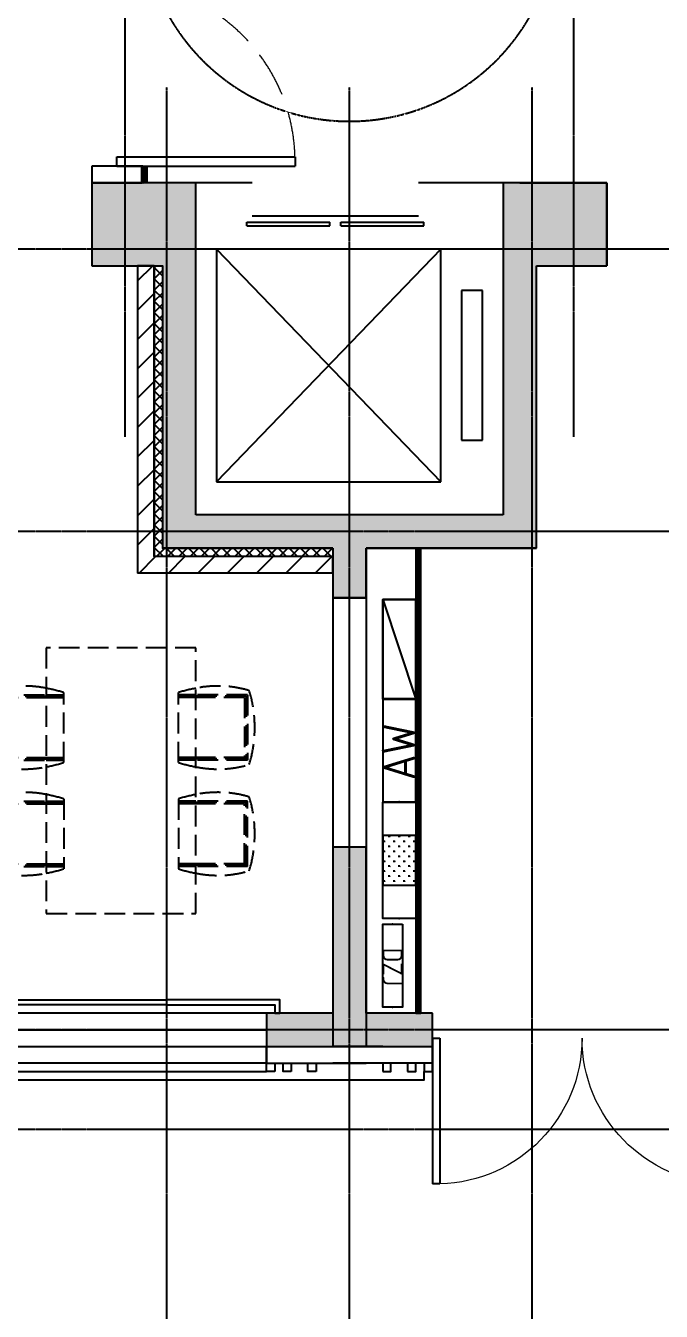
# Model space of a CAD drawing. Header units: millimetres. Extents: x -28014 to 297841, y -81741 to 47579.
# Drawn here: x 233240 to 237066, y -32653 to -24914 of the extents above; entities that cross this region are included whole.
import ezdxf
from ezdxf.enums import TextEntityAlignment as Align

# ---------------------------------------------------------------- set-up
doc = ezdxf.new("R2010")
doc.units = ezdxf.units.MM
doc.header["$MEASUREMENT"] = 0
for name, pattern in [('__DASH', [0.35, 0.25, -0.1]), ('DASH', [0.35, 0.25, -0.1]), ('DOTE', [2.42, 2, -0.2, 0.02, -0.2])]:
    doc.linetypes.add(name, pattern=pattern)
for name, color, linetype in [('A-墙体-填充墙', 4, 'Continuous'), ('A-墙体-砖墙', 4, 'Continuous'), ('A-墙体-面层', 6, 'Continuous'), ('A-楼面-楼梯', 2, 'Continuous'), ('A-注释-填充', 8, 'Continuous'), ('A-电气-洞口', 171, 'Continuous'), ('A-立面-填充1', 8, 'Continuous'), ('A-轴网-轴网', 1, 'DOTE'), ('AR9-剪力墙（柱）填充', 250, 'Continuous'), ('AR9-剪力墙（柱）线', 6, 'Continuous'), ('AR9-墙线', 160, 'Continuous'), ('AR9-建筑幕墙（窗）', 12, 'Continuous'), ('AR9-电梯', 14, 'Continuous'), ('AR9-阳台栏杆（天花隐）', 12, 'Continuous'), ('FC-平面高差线', 144, 'Continuous'), ('FF-活动家具', 51, 'Continuous'), ('FF-门', 20, 'Continuous'), ('PUB_HATCH', 8, 'Continuous'), ('SURFACE', 6, 'Continuous'), ('装饰', 152, 'Continuous')]:
    doc.layers.add(name, color=color, linetype=linetype)
doc.styles.add('_TEL_ATTDEF', font='GBENOR', dxfattribs={"width": 0.8, "height": 3, "bigfont": 'GBCBIG'})
doc.styles.add('_TEL_DIM', font='', dxfattribs={"width": 0.8, "height": 3.5})
doc.styles.get('_TEL_DIM').set_extended_font_data('SimSun')
pattern_1 = [(45, (236739.03, -20619.27), (-88.3884, 88.3884), [])]

# ---------------------------------------------------------------- blocks, each defined once
blk = doc.blocks.new('餐桌组合11600')
at = {"layer": 'FF-活动家具', "linetype": '__DASH', "ltscale": 500}
for p, q in [((282.8, 310.4), (282.8, 0)), ((282.8, 310.4), (677.2, 310.4)), ((677.2, 310.4), (677.2, 0)), ((922.8, 310.4), (922.8, 0)), ((1317.2, 310.4), (922.8, 310.4)), ((1317.2, 310.4), (1317.2, 0)), ((290.9, 302.3), (290.9, 0)), ((290.9, 302.3), (669.1, 302.3)), ((299, 294.2), (299, 0)), ((299, 294.2), (661, 294.2)), ((661, 294.2), (661, 0)), ((669.1, 302.3), (669.1, 0)), ((930.9, 302.3), (930.9, 0)), ((1309.1, 302.3), (930.9, 302.3)), ((939, 294.2), (939, 0)), ((1301, 294.2), (939, 294.2)), ((1301, 294.2), (1301, 0)), ((1309.1, 302.3), (1309.1, 0)), ((282.8, 0), (282.8, -105)), ((290.9, 0), (290.9, -105)), ((299, 0), (299, -105)), ((661, 0), (661, -105)), ((669.1, 0), (669.1, -105)), ((677.2, 0), (677.2, -105)), ((922.8, 0), (922.8, -105)), ((930.9, 0), (930.9, -105)), ((939, 0), (939, -105)), ((1301, 0), (1301, -105)), ((1309.1, 0), (1309.1, -105)), ((1317.2, 0), (1317.2, -105)), ((690.3, -105), (269.7, -105)), ((909.7, -105), (1330.3, -105)), ((690.3, -795), (269.7, -795)), ((282.8, -900), (282.8, -795)), ((290.9, -900), (290.9, -795)), ((299, -900), (299, -795)), ((661, -900), (661, -795)), ((669.1, -900), (669.1, -795)), ((677.2, -900), (677.2, -795)), ((909.7, -795), (1330.3, -795)), ((922.8, -900), (922.8, -795)), ((930.9, -900), (930.9, -795)), ((939, -900), (939, -795)), ((1301, -900), (1301, -795)), ((1309.1, -900), (1309.1, -795)), ((1317.2, -900), (1317.2, -795)), ((282.8, -1210.4), (282.8, -900)), ((290.9, -1202.3), (290.9, -900)), ((299, -1194.2), (299, -900)), ((661, -1194.2), (661, -900)), ((669.1, -1202.3), (669.1, -900)), ((677.2, -1210.4), (677.2, -900)), ((922.8, -1210.4), (922.8, -900)), ((930.9, -1202.3), (930.9, -900)), ((939, -1194.2), (939, -900)), ((1301, -1194.2), (1301, -900)), ((1309.1, -1202.3), (1309.1, -900)), ((1317.2, -1210.4), (1317.2, -900)), ((282.8, -1210.4), (677.2, -1210.4)), ((290.9, -1202.3), (669.1, -1202.3)), ((299, -1194.2), (661, -1194.2)), ((1317.2, -1210.4), (922.8, -1210.4)), ((1309.1, -1202.3), (930.9, -1202.3)), ((1301, -1194.2), (939, -1194.2))]:
    blk.add_line(p, q, dxfattribs=at)
blk.add_lwpolyline([(0, -900), (1600, -900), (1600, 0), (0, 0)], close=True, dxfattribs=at)
for centre, radius, start, end in [((889.9, 132.6), 659.9, 163.32114, 191.58921), ((480, -408.1), 763.2, 73.06972, 106.93028), ((70.1, 132.6), 659.9, 348.41079, 16.67886), ((1529.9, 132.6), 659.9, 163.32114, 191.58921), ((1120, -408.1), 763.2, 73.06972, 106.93028), ((710.1, 132.6), 659.9, 348.41079, 16.67886), ((1061.1, 148.9), 831.1, 190.32403, 197.7898), ((-101.1, 148.9), 831.1, 342.2102, 349.67597), ((1701.1, 148.9), 831.1, 190.32403, 197.7898), ((538.9, 148.9), 831.1, 342.2102, 349.67597), ((1061.1, -1048.9), 831.1, 162.2102, 169.67597), ((-101.1, -1048.9), 831.1, 10.32403, 17.7898), ((1701.1, -1048.9), 831.1, 162.2102, 169.67597), ((538.9, -1048.9), 831.1, 10.32403, 17.7898), ((889.9, -1032.6), 659.9, 168.41079, 196.67886), ((70.1, -1032.6), 659.9, 343.32114, 11.58921), ((1529.9, -1032.6), 659.9, 168.41079, 196.67886), ((710.1, -1032.6), 659.9, 343.32114, 11.58921), ((480, -491.9), 763.2, 253.06972, 286.93028), ((1120, -491.9), 763.2, 253.06972, 286.93028)]:
    blk.add_arc(centre, radius, start, end, dxfattribs=at)
blk = doc.blocks.new('$DorLib2D$00000001')
for p, q in [((0.45, 0.975), (0.5, 0.975)), ((0.45, 0), (0.45, 0.975)), ((0.5, 0), (0.5, 0.975)), ((0.5, 0), (0.45, 0))]:
    blk.add_line(p, q)
at = {"color": 8, "linetype": '__DASH', "lineweight": 13}
blk.add_arc((0.475, 0), 0.975, 91.46928, 180, dxfattribs=at)
blk = doc.blocks.new('$WINLIB2D$00000001')
at = {"color": 0}
for points in [[(-0.5, 0.5), (-0.5, -0.5)], [(-0.5, 0.5), (0.5, 0.5)], [(0.5, -0.5), (0.5, 0.5)], [(0.5, 0.1667), (-0.5, 0.1667)], [(0.5, -0.1667), (-0.5, -0.1667)], [(-0.5, -0.5), (0.5, -0.5)]]:
    blk.add_lwpolyline(points, dxfattribs=at)
blk = doc.blocks.new('$DorLib2D$00000002')
for p, q in [((-0.5, 0), (-0.5, 0.4875)), ((-0.475, 0.4875), (-0.5, 0.4875)), ((-0.475, 0), (-0.475, 0.4875)), ((0.475, 0), (0.475, 0.4875)), ((0.475, 0.4875), (0.5, 0.4875)), ((0.5, 0), (0.5, 0.4875)), ((-0.5, 0), (-0.475, 0)), ((0.5, 0), (0.475, 0))]:
    blk.add_line(p, q)
at = {"lineweight": 13}
for centre, start, end in [((-0.4875, 0), 0, 88.5307), ((0.4875, 0), 91.4693, 180)]:
    blk.add_arc(centre, 0.4875, start, end, dxfattribs=at)
blk = doc.blocks.new('$DorLib2D$00000127')
at = {"color": 0, "linetype": 'Continuous'}
for p, q in [((-0.0333, 0.7949), (-0.5333, 0.7949)), ((-0.5333, 0.7949), (-0.5333, 0.6904)), ((-0.0333, 0.7949), (-0.0333, 0.6904)), ((0.0333, 0.7949), (0.0333, 0.6904)), ((0.5333, 0.7949), (0.0333, 0.7949)), ((0.5333, 0.7949), (0.5333, 0.6904)), ((-0.0333, 0.6904), (-0.5333, 0.6904)), ((0.5333, 0.6904), (0.0333, 0.6904)), ((0.5, 0.5), (-0.5, 0.5))]:
    blk.add_line(p, q, dxfattribs=at)
blk = doc.blocks.new('$LinePat$岩棉板')
at = {"color": 0}
for p, q in [((0, -17), (12, -67)), ((12, -67), (24, -17))]:
    blk.add_line(p, q, dxfattribs=at)
for centre, start, end in [((12, -17), 0, 180), ((0, -67), 270, 0), ((24, -67), 180, 270)]:
    blk.add_arc(centre, 12, start, end, dxfattribs=at)
at = {"layer": 'Defpoints'}
blk.add_point((0, 0), dxfattribs=at)
at = {"layer": 'Defpoints', "color": 0}
blk.add_point((24, -84), dxfattribs=at)
blk = doc.blocks.new('zz7')
at = {"layer": 'AR9-剪力墙（柱）填充'}
for points in [[(8475, -4600), (6625, -4600), (6625, -2600), (6000, -2600), (6000, -3100), (6425, -3100), (6425, -4800), (7450, -4800), (7450, -5100), (7650, -5100), (7650, -4800), (8675, -4800), (8675, -3100), (9100, -3100), (9100, -2600), (8475, -2600)], [(8050, -7800), (8050, -7600), (7650, -7600), (7650, -6600), (7450, -6600), (7450, -7600), (7050, -7600), (7050, -7800)]]:
    blk.add_hatch(color=256, dxfattribs=at).paths.add_polyline_path(points)
at = {"layer": 'AR9-剪力墙（柱）线'}
for p, q in [((6625, -2600), (6000, -2600)), ((6000, -2600), (6000, -3100)), ((6625, -4600), (6625, -2600)), ((9100, -2600), (8475, -2600)), ((8475, -2600), (8475, -4600)), ((9100, -3100), (9100, -2600)), ((6000, -3100), (6425, -3100)), ((6425, -3100), (6425, -4800)), ((8675, -4800), (8675, -3100)), ((8675, -3100), (9100, -3100)), ((8475, -4600), (6625, -4600)), ((6425, -4800), (7450, -4800)), ((7450, -4800), (7450, -5100)), ((7650, -5100), (7650, -4800)), ((7650, -4800), (8675, -4800)), ((7450, -5100), (7650, -5100)), ((7650, -6600), (7450, -6600)), ((7450, -6600), (7450, -7600)), ((7650, -7600), (7650, -6600)), ((7450, -7600), (7050, -7600)), ((7050, -7600), (7050, -7800)), ((8050, -7600), (7650, -7600)), ((8050, -7800), (8050, -7600)), ((7050, -7800), (8050, -7800))]:
    blk.add_line(p, q, dxfattribs=at)
blk = doc.blocks.new('$equip_U$00000266(PC214董文军)')
h = blk.add_hatch()
h.set_pattern_fill('林区', color=8, scale=0.025)
h.set_pattern_definition([(270, (-167.83875, -157.745), (0.075, -0.075), [0.0225, -0.1275]), (225, (-167.83875, -157.745), (-2e-17, -0.15), [0.0075, -0.098566015]), (315, (-167.83875, -157.745), (0.15, -3e-17), [0.0075, -0.098566015])])
h.paths.add_polyline_path([(0.375, 0.5), (-0.375, 0.5), (-0.375, 0), (0.375, 0)])
at = {"linetype": 'ByBlock'}
blk.add_lwpolyline([(-0.875, 0.5), (0.875, 0.5), (0.875, 0), (-0.875, 0), (-0.875, 0.5)], dxfattribs=at)
blk.add_lwpolyline([(0.375, 0.5), (-0.375, 0.5), (-0.375, 0), (0.375, 0)], close=True, dxfattribs=at)
for p in [(0, 0.5), (-0.875, 0.25), (0.875, 0.25), (0, 0)]:
    blk.add_point(p)
at = {"color": 7, "style": '_TEL_DIM', "flags": 1}
for tag in ['A', 'REMARK']:
    blk.add_attdef(tag, text='', height=0.000025, dxfattribs=at).set_placement((0, 0), align=Align.MIDDLE_CENTER)
blk = doc.blocks.new('$equip_U$00000233(PC214董文军)')
blk.add_lwpolyline([(-0.775, 0.5), (-0.775, 0), (0.775, 0), (0.775, 0.5), (-0.775, 0.5), (-0.775, 0)])
for p in [(0, 0.5), (-0.775, 0.25), (0.775, 0.25), (0, 0)]:
    blk.add_point(p)
at = {"color": 0, "style": '_TEL_DIM'}
blk.add_attdef('AW', text='', height=0.5, dxfattribs=at).set_placement((0.018, 0.242), align=Align.MIDDLE_CENTER)
at = {"color": 7, "style": '_TEL_DIM', "flags": 1}
for tag in ['A', 'REMARK']:
    blk.add_attdef(tag, text='', height=0.000025, dxfattribs=at).set_placement((0, 0), align=Align.MIDDLE_CENTER)
at = {"color": 7, "style": '_TEL_DIM'}
blk.add_attdef('$TEXT$', text='', height=0.000025, dxfattribs=at).set_placement((0, 0), align=Align.MIDDLE_CENTER)
blk = doc.blocks.new('$equip_U$00000220(PC214董文军)')
blk.add_line((-0.75, 0), (0.75, 0.5))
blk.add_lwpolyline([(-0.75, 0.5), (0.75, 0.5), (0.75, 0), (-0.75, 0)], close=True)
blk.add_lwpolyline([(-0.75, 0.5), (-0.75, 0), (0.75, 0), (0.75, 0.5), (-0.75, 0.5), (-0.75, 0)])
for p in [(0, 0.5), (-0.75, 0.25), (0.75, 0.25), (0, 0)]:
    blk.add_point(p)
at = {"color": 7, "style": '_TEL_DIM', "flags": 1}
for tag in ['A', 'REMARK']:
    blk.add_attdef(tag, text='', height=0.000025, dxfattribs=at).set_placement((0, 0), align=Align.MIDDLE_CENTER)
blk = doc.blocks.new('$equip_U$00000242(PC214董文军)')
blk.add_lwpolyline([(-0.625, 0.3), (0.625, 0.3), (0.625, 0), (-0.625, 0)], close=True)
for p in [(0, 0.3), (-0.625, 0.15), (0, 0), (0.625, 0.15)]:
    blk.add_point(p)
at = {"color": 0, "style": '_TEL_DIM'}
blk.add_attdef('DZJ', text='', height=0.3, dxfattribs=at).set_placement((0.019, 0.148), align=Align.MIDDLE_CENTER)
at = {"color": 7, "style": '_TEL_DIM', "flags": 1}
for tag in ['REMARK', 'REMARK', 'A', 'REMARK']:
    blk.add_attdef(tag, text='', height=0.000025, dxfattribs=at).set_placement((0, 0), align=Align.MIDDLE_CENTER)
at = {"color": 7, "style": '_TEL_DIM'}
blk.add_attdef('$TEXT$', text='', height=0.000025, dxfattribs=at).set_placement((0, 0), align=Align.MIDDLE_CENTER)
blk = doc.blocks.new('gfthy')
at = {"layer": 'A-电气-洞口', "xscale": 400, "yscale": 400, "zscale": 400, "rotation": 270}
for name, p in [('$equip_U$00000220(PC214董文军)', (-725, -808.3)), ('$equip_U$00000266(PC214董文军)', (-724.9, -2079))]:
    blk.add_blockref(name, p, dxfattribs=at)
at = {"layer": 'A-电气-洞口'}
ref = blk.add_blockref('$equip_U$00000233(PC214董文军)', (-725, -1418), dxfattribs=dict(at, xscale=400, yscale=400, zscale=400, rotation=270))
ref.add_attrib('AW', 'AW', dxfattribs={"layer": '0', "color": 0, "height": 200, "rotation": 90, "style": '_TEL_ATTDEF'}).set_placement((-628.3, -1425), align=Align.MIDDLE_CENTER)
ref.add_attrib('$TEXT$', 'REMARK', dxfattribs={"layer": '0', "color": 7, "height": 0.01, "rotation": 90, "style": '_TEL_ATTDEF'}).set_placement((-725, -1418), align=Align.MIDDLE_CENTER)
ref = blk.add_blockref('$equip_U$00000242(PC214董文军)', (-725, -2713.2), dxfattribs=dict(at, xscale=400, yscale=400, zscale=400, rotation=270))
ref.add_attrib('DZJ', 'DZJ', dxfattribs={"layer": '0', "color": 0, "height": 120, "rotation": 270, "style": '_TEL_ATTDEF'}).set_placement((-665.9, -2720.8), align=Align.MIDDLE_CENTER)
ref.add_attrib('$TEXT$', 'REMARK', dxfattribs={"layer": '0', "color": 7, "height": 0.01, "rotation": 270, "style": '_TEL_ATTDEF'}).set_placement((-725, -2713.2), align=Align.MIDDLE_CENTER)
blk = doc.blocks.new('dfgfthy')
at = {"layer": 'A-轴网-轴网'}
for p, q in [((17741.9, 7751.7), (17741.9, 20677)), ((20441.9, 7751.7), (20441.9, 20677)), ((17991.9, -4229.9), (17991.9, 9855.1)), ((19091.9, -4229.9), (19091.9, 9855.1)), ((20191.9, -4229.9), (20191.9, 9855.1)), ((30632.5, 8880.6), (6009.1, 8880.6)), ((30632.5, 7180.6), (6009.1, 7180.6)), ((30632.5, 4180.6), (6009.1, 4180.6)), ((30632.5, 3580.6), (6009.1, 3580.6))]:
    blk.add_line(p, q, dxfattribs=at)

msp = doc.modelspace()

# ---------------------------------------------------------------- hatches: boundary and pattern name
at = {"layer": 'AR9-剪力墙（柱）填充', "ltscale": 0.01}
h = msp.add_hatch(dxfattribs=at)
h.set_pattern_fill('ANSI37', color=256, scale=30)
h.set_pattern_definition([(45, (-5994.16, -451058.36), (-33.6759605, 33.6759605), []), (135, (-5994.16, -451058.36), (-33.6759605, -33.6759605), [])])
h.paths.add_polyline_path([(235089.033, -28059.028), (235089.033, -28109.028), (234014.033, -28109.028), (234014.033, -26359.028), (234064.034, -26359.028), (234064.034, -28059.028)])
at = {"layer": 'PUB_HATCH'}
h = msp.add_hatch(dxfattribs=at)
h.set_pattern_fill('普通砖', color=256, scale=50, style=0)
h.set_pattern_definition(pattern_1)
h.paths.add_polyline_path([(233914.033, -26359.028), (233914.033, -28209.028), (234014.033, -28109.028), (234014.033, -26359.028)])
h = msp.add_hatch(dxfattribs=at)
h.set_pattern_fill('普通砖', color=256, scale=50, style=0)
h.set_pattern_definition(pattern_1)
h.paths.add_polyline_path([(235089.033, -28109.028), (234014.033, -28109.028), (233914.033, -28209.028), (235089.033, -28209.028)])

# ---------------------------------------------------------------- linework, layer by layer
at = {"layer": 'A-墙体-填充墙'}
for p, q in [((234604.033, -25859.028), (234164.033, -25859.028)), ((236214.033, -25859.028), (235604.033, -25859.028)), ((236214.034, -25859.028), (236738.534, -25859.028)), ((236738.534, -25859.028), (236738.534, -26359.028)), ((234064.033, -26359.028), (234064.033, -28059.028)), ((235189.033, -27859.028), (234264.033, -27859.028)), ((236114.033, -27859.028), (235189.033, -27859.028)), ((235089.033, -28059.028), (234064.033, -28059.028)), ((235089.033, -28059.028), (235089.033, -28359.028)), ((236314.033, -28059.028), (235289.033, -28059.028)), ((235289.033, -28059.028), (235289.033, -28359.028)), ((235289.033, -28359.028), (235089.033, -28359.028))]:
    msp.add_line(p, q, dxfattribs=at)
at = {"layer": 'A-墙体-砖墙'}
for p, q in [((234014.033, -26359.028), (233914.033, -26359.028)), ((235089.033, -28209.028), (235089.033, -28109.028))]:
    msp.add_line(p, q, dxfattribs=at)
at = {"layer": 'A-墙体-面层', "ltscale": 0.01}
for points in [[(233939.033, -25759.028), (233969.033, -25759.028), (233969.033, -25859.028)], [(235589.034, -30859.028), (235619.034, -30859.028), (235619.034, -28059.028)]]:
    msp.add_lwpolyline(points, dxfattribs=at)
at = {"layer": 'A-楼面-楼梯', "color": 9, "linetype": 'DASH'}
msp.add_arc((235189.033, -24239.454), 1250, 180, 0, dxfattribs=at)
at = {"layer": 'A-注释-填充', "ltscale": 0.01}
msp.add_lwpolyline([(235089.033, -28059.028), (235089.033, -28109.028), (234014.033, -28109.028), (234014.033, -26359.028), (234064.033, -26359.028), (234064.033, -28059.028), (235089.033, -28059.028)], dxfattribs=at)
at = {"layer": 'AR9-墙线'}
for p, q in [((233939.033, -25759.028), (233639.033, -25759.028)), ((233639.033, -25759.028), (233639.033, -25859.028)), ((233939.033, -25859.028), (233939.033, -25759.028)), ((233639.033, -25859.028), (233939.033, -25859.028)), ((233914.033, -26359.028), (233914.033, -28209.028)), ((234014.033, -26359.028), (234014.033, -28109.028)), ((235289.034, -28059.028), (235289.034, -30859.028)), ((235589.034, -28059.028), (235289.034, -28059.028)), ((235589.034, -28059.028), (235589.034, -30859.028)), ((235089.033, -28109.028), (234014.033, -28109.028)), ((235089.033, -28209.028), (233914.033, -28209.028)), ((235089.033, -28359.028), (235089.033, -30859.028)), ((235289.033, -28359.028), (235089.033, -28359.028)), ((235089.034, -28359.028), (235089.033, -31059.028)), ((235289.034, -28359.028), (235089.034, -28359.028)), ((235289.033, -28359.028), (235289.033, -31059.028)), ((235289.034, -28359.028), (235289.033, -30859.028)), ((235089.033, -30859.028), (234689.033, -30859.028)), ((234689.033, -30859.028), (234689.033, -31059.028)), ((235289.034, -30859.028), (235289.033, -30859.028)), ((235689.034, -30859.028), (235589.034, -30859.028)), ((235689.034, -31059.028), (235689.034, -30859.028)), ((234689.033, -31059.028), (235289.033, -31059.028)), ((235389.033, -31059.028), (235089.033, -31059.028)), ((235389.033, -31059.028), (235689.034, -31059.028))]:
    msp.add_line(p, q, dxfattribs=at)
at = {"layer": 'AR9-电梯', "ltscale": 0.01}
for p, q in [((235739.033, -26259.028), (234389.033, -26259.028)), ((234389.033, -26259.028), (234389.033, -27659.028)), ((235739.033, -26259.028), (234389.033, -27659.028)), ((234389.033, -26259.028), (235739.033, -27659.028)), ((235739.033, -27659.028), (235739.033, -26259.028)), ((235989.034, -26509.028), (235864.034, -26509.028)), ((235864.034, -26509.028), (235864.034, -27409.028)), ((235989.034, -27409.028), (235989.034, -26509.028)), ((235864.034, -27409.028), (235989.034, -27409.028)), ((234389.033, -27659.028), (235739.033, -27659.028))]:
    msp.add_line(p, q, dxfattribs=at)
at = {"layer": 'AR9-阳台栏杆（天花隐）'}
for points in [[(234089.033, -30809.028), (233139.033, -30809.028), (233139.033, -30859.028), (233109.033, -30859.028), (233109.033, -30779.028), (234089.033, -30779.028)], [(234089.033, -30809.028), (234739.033, -30809.027), (234739.033, -30859.027), (234769.033, -30859.027), (234769.033, -30779.027), (234089.033, -30779.028)]]:
    msp.add_lwpolyline(points, dxfattribs=at)
at = {"layer": 'FC-平面高差线', "color": 144}
for points in [[(233139.033, -31259.028), (235639.034, -31259.03), (235639.034, -31209.028)], [(233189.033, -31209.028), (234689.033, -31209.028)]]:
    msp.add_lwpolyline(points, dxfattribs=at)
at = {"layer": 'SURFACE'}
for p, q in [((234689.033, -31159.028), (234689.033, -31059.028)), ((235689.034, -31159.028), (235689.034, -31059.028)), ((234689.033, -31159.028), (235289.033, -31159.028)), ((235389.033, -31159.028), (235089.033, -31159.028)), ((235689.034, -31159.028), (235389.033, -31159.028))]:
    msp.add_line(p, q, dxfattribs=at)
at = {"layer": '装饰'}
for points in [[(234739.033, -31209.028), (234689.033, -31209.028), (234689.033, -31159.028), (234739.033, -31159.028)], [(234839.033, -31209.028), (234789.033, -31209.028), (234789.033, -31159.028), (234839.033, -31159.028)], [(234989.033, -31209.028), (234939.033, -31209.028), (234939.033, -31159.028), (234989.033, -31159.028)], [(235389.034, -31209.028), (235439.034, -31209.028), (235439.034, -31159.028), (235389.034, -31159.028)], [(235539.034, -31209.028), (235589.034, -31209.028), (235589.034, -31159.028), (235539.034, -31159.028)], [(235639.034, -31209.028), (235689.034, -31209.028), (235689.034, -31159.028), (235639.034, -31159.028)]]:
    msp.add_lwpolyline(points, close=True, dxfattribs=at)

# ---------------------------------------------------------------- block references
for name, p in [('dfgfthy', (216097.097, -35139.657)), ('zz7', (227639.033, -23259.028))]:
    msp.add_blockref(name, p)
at = {"layer": 'A-注释-填充', "yscale": 0.3565137037395431, "zscale": 0.3565137037395431}
for p, xscale, rotation in [((233939.033, -25768.119), 0.3787878783830366, 90.00000000106719), ((233939.033, -25777.21), 0.3787878783830366, 90.00000000106719), ((233939.033, -25786.301), 0.3787878783830366, 90.00000000106719), ((233939.033, -25795.392), 0.3787878783830366, 90.00000000106719), ((233939.033, -25804.482), 0.3787878783830366, 90.00000000106719), ((233939.033, -25813.573), 0.3787878783830366, 90.00000000106719), ((233939.033, -25822.664), 0.3787878783830366, 90.00000000106719), ((233939.033, -25831.755), 0.3787878783830366, 90.00000000106719), ((233939.033, -25840.846), 0.3787878783830366, 90.00000000106719), ((233939.033, -25849.937), 0.3787878783830366, 90.00000000106719), ((233939.033, -25859.028), 0.3787878783830366, 90.00000000106719), ((235589.034, -28067.591), 0.3567787657405532, 90.00000000144955), ((235589.034, -28076.153), 0.3567787657405532, 90.00000000144955), ((235589.034, -28084.716), 0.3567787657405532, 90.00000000144955), ((235589.034, -28093.279), 0.3567787657405532, 90.00000000144955), ((235589.034, -28101.841), 0.3567787657405532, 90.00000000144955), ((235589.034, -28110.404), 0.3567787657405532, 90.00000000144955), ((235589.034, -28118.967), 0.3567787657405532, 90.00000000144955), ((235589.034, -28127.529), 0.3567787657405532, 90.00000000144955), ((235589.034, -28136.092), 0.3567787657405532, 90.00000000144955), ((235589.034, -28144.655), 0.3567787657405532, 90.00000000144955), ((235589.034, -28153.217), 0.3567787657405532, 90.00000000144955), ((235589.034, -28161.78), 0.3567787657405532, 90.00000000144955), ((235589.034, -28170.343), 0.3567787657405532, 90.00000000144955), ((235589.034, -28178.906), 0.3567787657405532, 90.00000000144955), ((235589.034, -28187.468), 0.3567787657405532, 90.00000000144955), ((235589.034, -28196.031), 0.3567787657405532, 90.00000000144955), ((235589.034, -28204.594), 0.3567787657405532, 90.00000000144955), ((235589.034, -28213.156), 0.3567787657405532, 90.00000000144955), ((235589.034, -28221.719), 0.3567787657405532, 90.00000000144955), ((235589.034, -28230.282), 0.3567787657405532, 90.00000000144955), ((235589.034, -28238.844), 0.3567787657405532, 90.00000000144955), ((235589.034, -28247.407), 0.3567787657405532, 90.00000000144955), ((235589.034, -28255.97), 0.3567787657405532, 90.00000000144955), ((235589.034, -28264.532), 0.3567787657405532, 90.00000000144955), ((235589.034, -28273.095), 0.3567787657405532, 90.00000000144955), ((235589.034, -28281.658), 0.3567787657405532, 90.00000000144955), ((235589.034, -28290.221), 0.3567787657405532, 90.00000000144955), ((235589.034, -28298.783), 0.3567787657405532, 90.00000000144955), ((235589.034, -28307.346), 0.3567787657405532, 90.00000000144955), ((235589.034, -28315.909), 0.3567787657405532, 90.00000000144955), ((235589.034, -28324.471), 0.3567787657405532, 90.00000000144955), ((235589.034, -28333.034), 0.3567787657405532, 90.00000000144955), ((235589.034, -28341.597), 0.3567787657405532, 90.00000000144955), ((235589.034, -28350.159), 0.3567787657405532, 90.00000000144955), ((235589.034, -28358.722), 0.3567787657405532, 90.00000000144955), ((235589.034, -28367.285), 0.3567787657405532, 90.00000000144955), ((235589.034, -28375.847), 0.3567787657405532, 90.00000000144955), ((235589.034, -28384.41), 0.3567787657405532, 90.00000000144955), ((235589.034, -28392.973), 0.3567787657405532, 90.00000000144955), ((235589.034, -28401.536), 0.3567787657405532, 90.00000000144955), ((235589.034, -28410.098), 0.3567787657405532, 90.00000000144955), ((235589.034, -28418.661), 0.3567787657405532, 90.00000000144955), ((235589.034, -28427.224), 0.3567787657405532, 90.00000000144955), ((235589.034, -28435.786), 0.3567787657405532, 90.00000000144955), ((235589.034, -28444.349), 0.3567787657405532, 90.00000000144955), ((235589.034, -28452.912), 0.3567787657405532, 90.00000000144955), ((235589.034, -28461.474), 0.3567787657405532, 90.00000000144955), ((235589.034, -28470.037), 0.3567787657405532, 90.00000000144955), ((235589.034, -28478.6), 0.3567787657405532, 90.00000000144955), ((235589.034, -28487.162), 0.3567787657405532, 90.00000000144955), ((235589.034, -28495.725), 0.3567787657405532, 90.00000000144955), ((235589.034, -28504.288), 0.3567787657405532, 90.00000000144955), ((235589.034, -28512.85), 0.3567787657405532, 90.00000000144955), ((235589.034, -28521.413), 0.3567787657405532, 90.00000000144955), ((235589.034, -28529.976), 0.3567787657405532, 90.00000000144955), ((235589.034, -28538.539), 0.3567787657405532, 90.00000000144955), ((235589.034, -28547.101), 0.3567787657405532, 90.00000000144955), ((235589.034, -28555.664), 0.3567787657405532, 90.00000000144955), ((235589.034, -28564.227), 0.3567787657405532, 90.00000000144955), ((235589.034, -28572.789), 0.3567787657405532, 90.00000000144955), ((235589.034, -28581.352), 0.3567787657405532, 90.00000000144955), ((235589.034, -28589.915), 0.3567787657405532, 90.00000000144955), ((235589.034, -28598.477), 0.3567787657405532, 90.00000000144955), ((235589.034, -28607.04), 0.3567787657405532, 90.00000000144955), ((235589.034, -28615.603), 0.3567787657405532, 90.00000000144955), ((235589.034, -28624.165), 0.3567787657405532, 90.00000000144955), ((235589.034, -28632.728), 0.3567787657405532, 90.00000000144955), ((235589.034, -28641.291), 0.3567787657405532, 90.00000000144955), ((235589.034, -28649.854), 0.3567787657405532, 90.00000000144955), ((235589.034, -28658.416), 0.3567787657405532, 90.00000000144955), ((235589.034, -28666.979), 0.3567787657405532, 90.00000000144955), ((235589.034, -28675.542), 0.3567787657405532, 90.00000000144955), ((235589.034, -28684.104), 0.3567787657405532, 90.00000000144955), ((235589.034, -28692.667), 0.3567787657405532, 90.00000000144955), ((235589.034, -28701.23), 0.3567787657405532, 90.00000000144955), ((235589.034, -28709.792), 0.3567787657405532, 90.00000000144955), ((235589.034, -28718.355), 0.3567787657405532, 90.00000000144955), ((235589.034, -28726.918), 0.3567787657405532, 90.00000000144955), ((235589.034, -28735.48), 0.3567787657405532, 90.00000000144955), ((235589.034, -28744.043), 0.3567787657405532, 90.00000000144955), ((235589.034, -28752.606), 0.3567787657405532, 90.00000000144955), ((235589.034, -28761.169), 0.3567787657405532, 90.00000000144955), ((235589.034, -28769.731), 0.3567787657405532, 90.00000000144955), ((235589.034, -28778.294), 0.3567787657405532, 90.00000000144955), ((235589.034, -28786.857), 0.3567787657405532, 90.00000000144955), ((235589.034, -28795.419), 0.3567787657405532, 90.00000000144955), ((235589.034, -28803.982), 0.3567787657405532, 90.00000000144955), ((235589.034, -28812.545), 0.3567787657405532, 90.00000000144955), ((235589.034, -28821.107), 0.3567787657405532, 90.00000000144955), ((235589.034, -28829.67), 0.3567787657405532, 90.00000000144955), ((235589.034, -28838.233), 0.3567787657405532, 90.00000000144955), ((235589.034, -28846.795), 0.3567787657405532, 90.00000000144955), ((235589.034, -28855.358), 0.3567787657405532, 90.00000000144955), ((235589.034, -28863.921), 0.3567787657405532, 90.00000000144955), ((235589.034, -28872.483), 0.3567787657405532, 90.00000000144955), ((235589.034, -28881.046), 0.3567787657405532, 90.00000000144955), ((235589.034, -28889.609), 0.3567787657405532, 90.00000000144955), ((235589.034, -28898.172), 0.3567787657405532, 90.00000000144955), ((235589.034, -28906.734), 0.3567787657405532, 90.00000000144955), ((235589.034, -28915.297), 0.3567787657405532, 90.00000000144955), ((235589.034, -28923.86), 0.3567787657405532, 90.00000000144955), ((235589.034, -28932.422), 0.3567787657405532, 90.00000000144955), ((235589.034, -28940.985), 0.3567787657405532, 90.00000000144955), ((235589.034, -28949.548), 0.3567787657405532, 90.00000000144955), ((235589.034, -28958.11), 0.3567787657405532, 90.00000000144955), ((235589.034, -28966.673), 0.3567787657405532, 90.00000000144955), ((235589.034, -28975.236), 0.3567787657405532, 90.00000000144955), ((235589.034, -28983.798), 0.3567787657405532, 90.00000000144955), ((235589.034, -28992.361), 0.3567787657405532, 90.00000000144955), ((235589.034, -29000.924), 0.3567787657405532, 90.00000000144955), ((235589.034, -29009.487), 0.3567787657405532, 90.00000000144955), ((235589.034, -29018.049), 0.3567787657405532, 90.00000000144955), ((235589.034, -29026.612), 0.3567787657405532, 90.00000000144955), ((235589.034, -29035.175), 0.3567787657405532, 90.00000000144955), ((235589.034, -29043.737), 0.3567787657405532, 90.00000000144955), ((235589.034, -29052.3), 0.3567787657405532, 90.00000000144955), ((235589.034, -29060.863), 0.3567787657405532, 90.00000000144955), ((235589.034, -29069.425), 0.3567787657405532, 90.00000000144955), ((235589.034, -29077.988), 0.3567787657405532, 90.00000000144955), ((235589.034, -29086.551), 0.3567787657405532, 90.00000000144955), ((235589.034, -29095.113), 0.3567787657405532, 90.00000000144955), ((235589.034, -29103.676), 0.3567787657405532, 90.00000000144955), ((235589.034, -29112.239), 0.3567787657405532, 90.00000000144955), ((235589.034, -29120.801), 0.3567787657405532, 90.00000000144955), ((235589.034, -29129.364), 0.3567787657405532, 90.00000000144955), ((235589.034, -29137.927), 0.3567787657405532, 90.00000000144955), ((235589.034, -29146.49), 0.3567787657405532, 90.00000000144955), ((235589.034, -29155.052), 0.3567787657405532, 90.00000000144955), ((235589.034, -29163.615), 0.3567787657405532, 90.00000000144955), ((235589.034, -29172.178), 0.3567787657405532, 90.00000000144955), ((235589.034, -29180.74), 0.3567787657405532, 90.00000000144955), ((235589.034, -29189.303), 0.3567787657405532, 90.00000000144955), ((235589.034, -29197.866), 0.3567787657405532, 90.00000000144955), ((235589.034, -29206.428), 0.3567787657405532, 90.00000000144955), ((235589.034, -29214.991), 0.3567787657405532, 90.00000000144955), ((235589.034, -29223.554), 0.3567787657405532, 90.00000000144955), ((235589.034, -29232.116), 0.3567787657405532, 90.00000000144955), ((235589.034, -29240.679), 0.3567787657405532, 90.00000000144955), ((235589.034, -29249.242), 0.3567787657405532, 90.00000000144955), ((235589.034, -29257.805), 0.3567787657405532, 90.00000000144955), ((235589.034, -29266.367), 0.3567787657405532, 90.00000000144955), ((235589.034, -29274.93), 0.3567787657405532, 90.00000000144955), ((235589.034, -29283.493), 0.3567787657405532, 90.00000000144955), ((235589.034, -29292.055), 0.3567787657405532, 90.00000000144955), ((235589.034, -29300.618), 0.3567787657405532, 90.00000000144955), ((235589.034, -29309.181), 0.3567787657405532, 90.00000000144955), ((235589.034, -29317.743), 0.3567787657405532, 90.00000000144955), ((235589.034, -29326.306), 0.3567787657405532, 90.00000000144955), ((235589.034, -29334.869), 0.3567787657405532, 90.00000000144955), ((235589.034, -29343.431), 0.3567787657405532, 90.00000000144955), ((235589.034, -29351.994), 0.3567787657405532, 90.00000000144955), ((235589.034, -29360.557), 0.3567787657405532, 90.00000000144955), ((235589.034, -29369.12), 0.3567787657405532, 90.00000000144955), ((235589.034, -29377.682), 0.3567787657405532, 90.00000000144955), ((235589.034, -29386.245), 0.3567787657405532, 90.00000000144955), ((235589.034, -29394.808), 0.3567787657405532, 90.00000000144955), ((235589.034, -29403.37), 0.3567787657405532, 90.00000000144955), ((235589.034, -29411.933), 0.3567787657405532, 90.00000000144955), ((235589.034, -29420.496), 0.3567787657405532, 90.00000000144955), ((235589.034, -29429.058), 0.3567787657405532, 90.00000000144955), ((235589.034, -29437.621), 0.3567787657405532, 90.00000000144955), ((235589.034, -29446.184), 0.3567787657405532, 90.00000000144955), ((235589.034, -29454.746), 0.3567787657405532, 90.00000000144955), ((235589.034, -29463.309), 0.3567787657405532, 90.00000000144955), ((235589.034, -29471.872), 0.3567787657405532, 90.00000000144955), ((235589.034, -29480.434), 0.3567787657405532, 90.00000000144955), ((235589.034, -29488.997), 0.3567787657405532, 90.00000000144955), ((235589.034, -29497.56), 0.3567787657405532, 90.00000000144955), ((235589.034, -29506.123), 0.3567787657405532, 90.00000000144955), ((235589.034, -29514.685), 0.3567787657405532, 90.00000000144955), ((235589.034, -29523.248), 0.3567787657405532, 90.00000000144955), ((235589.034, -29531.811), 0.3567787657405532, 90.00000000144955), ((235589.034, -29540.373), 0.3567787657405532, 90.00000000144955), ((235589.034, -29548.936), 0.3567787657405532, 90.00000000144955), ((235589.034, -29557.499), 0.3567787657405532, 90.00000000144955), ((235589.034, -29566.061), 0.3567787657405532, 90.00000000144955), ((235589.034, -29574.624), 0.3567787657405532, 90.00000000144955), ((235589.034, -29583.187), 0.3567787657405532, 90.00000000144955), ((235589.034, -29591.749), 0.3567787657405532, 90.00000000144955), ((235589.034, -29600.312), 0.3567787657405532, 90.00000000144955), ((235589.034, -29608.875), 0.3567787657405532, 90.00000000144955), ((235589.034, -29617.438), 0.3567787657405532, 90.00000000144955), ((235589.034, -29626), 0.3567787657405532, 90.00000000144955), ((235589.034, -29634.563), 0.3567787657405532, 90.00000000144955), ((235589.034, -29643.126), 0.3567787657405532, 90.00000000144955), ((235589.034, -29651.688), 0.3567787657405532, 90.00000000144955), ((235589.034, -29660.251), 0.3567787657405532, 90.00000000144955), ((235589.034, -29668.814), 0.3567787657405532, 90.00000000144955), ((235589.034, -29677.376), 0.3567787657405532, 90.00000000144955), ((235589.034, -29685.939), 0.3567787657405532, 90.00000000144955), ((235589.034, -29694.502), 0.3567787657405532, 90.00000000144955), ((235589.034, -29703.064), 0.3567787657405532, 90.00000000144955), ((235589.034, -29711.627), 0.3567787657405532, 90.00000000144955), ((235589.034, -29720.19), 0.3567787657405532, 90.00000000144955), ((235589.034, -29728.753), 0.3567787657405532, 90.00000000144955), ((235589.034, -29737.315), 0.3567787657405532, 90.00000000144955), ((235589.034, -29745.878), 0.3567787657405532, 90.00000000144955), ((235589.034, -29754.441), 0.3567787657405532, 90.00000000144955), ((235589.034, -29763.003), 0.3567787657405532, 90.00000000144955), ((235589.034, -29771.566), 0.3567787657405532, 90.00000000144955), ((235589.034, -29780.129), 0.3567787657405532, 90.00000000144955), ((235589.034, -29788.691), 0.3567787657405532, 90.00000000144955), ((235589.034, -29797.254), 0.3567787657405532, 90.00000000144955), ((235589.034, -29805.817), 0.3567787657405532, 90.00000000144955), ((235589.034, -29814.379), 0.3567787657405532, 90.00000000144955), ((235589.034, -29822.942), 0.3567787657405532, 90.00000000144955), ((235589.034, -29831.505), 0.3567787657405532, 90.00000000144955), ((235589.034, -29840.067), 0.3567787657405532, 90.00000000144955), ((235589.034, -29848.63), 0.3567787657405532, 90.00000000144955), ((235589.034, -29857.193), 0.3567787657405532, 90.00000000144955), ((235589.034, -29865.756), 0.3567787657405532, 90.00000000144955), ((235589.034, -29874.318), 0.3567787657405532, 90.00000000144955), ((235589.034, -29882.881), 0.3567787657405532, 90.00000000144955), ((235589.034, -29891.444), 0.3567787657405532, 90.00000000144955), ((235589.034, -29900.006), 0.3567787657405532, 90.00000000144955), ((235589.034, -29908.569), 0.3567787657405532, 90.00000000144955), ((235589.034, -29917.132), 0.3567787657405532, 90.00000000144955), ((235589.034, -29925.694), 0.3567787657405532, 90.00000000144955), ((235589.034, -29934.257), 0.3567787657405532, 90.00000000144955), ((235589.034, -29942.82), 0.3567787657405532, 90.00000000144955), ((235589.034, -29951.382), 0.3567787657405532, 90.00000000144955), ((235589.034, -29959.945), 0.3567787657405532, 90.00000000144955), ((235589.034, -29968.508), 0.3567787657405532, 90.00000000144955), ((235589.034, -29977.071), 0.3567787657405532, 90.00000000144955), ((235589.034, -29985.633), 0.3567787657405532, 90.00000000144955), ((235589.034, -29994.196), 0.3567787657405532, 90.00000000144955), ((235589.034, -30002.759), 0.3567787657405532, 90.00000000144955), ((235589.034, -30011.321), 0.3567787657405532, 90.00000000144955), ((235589.034, -30019.884), 0.3567787657405532, 90.00000000144955), ((235589.034, -30028.447), 0.3567787657405532, 90.00000000144955), ((235589.034, -30037.009), 0.3567787657405532, 90.00000000144955), ((235589.034, -30045.572), 0.3567787657405532, 90.00000000144955), ((235589.034, -30054.135), 0.3567787657405532, 90.00000000144955), ((235589.034, -30062.697), 0.3567787657405532, 90.00000000144955), ((235589.034, -30071.26), 0.3567787657405532, 90.00000000144955), ((235589.034, -30079.823), 0.3567787657405532, 90.00000000144955), ((235589.034, -30088.386), 0.3567787657405532, 90.00000000144955), ((235589.034, -30096.948), 0.3567787657405532, 90.00000000144955), ((235589.034, -30105.511), 0.3567787657405532, 90.00000000144955), ((235589.034, -30114.074), 0.3567787657405532, 90.00000000144955), ((235589.034, -30122.636), 0.3567787657405532, 90.00000000144955), ((235589.034, -30131.199), 0.3567787657405532, 90.00000000144955), ((235589.034, -30139.762), 0.3567787657405532, 90.00000000144955), ((235589.034, -30148.324), 0.3567787657405532, 90.00000000144955), ((235589.034, -30156.887), 0.3567787657405532, 90.00000000144955), ((235589.034, -30165.45), 0.3567787657405532, 90.00000000144955), ((235589.034, -30174.012), 0.3567787657405532, 90.00000000144955), ((235589.034, -30182.575), 0.3567787657405532, 90.00000000144955), ((235589.034, -30191.138), 0.3567787657405532, 90.00000000144955), ((235589.034, -30199.7), 0.3567787657405532, 90.00000000144955), ((235589.034, -30208.263), 0.3567787657405532, 90.00000000144955), ((235589.034, -30216.826), 0.3567787657405532, 90.00000000144955), ((235589.034, -30225.389), 0.3567787657405532, 90.00000000144955), ((235589.034, -30233.951), 0.3567787657405532, 90.00000000144955), ((235589.034, -30242.514), 0.3567787657405532, 90.00000000144955), ((235589.034, -30251.077), 0.3567787657405532, 90.00000000144955), ((235589.034, -30259.639), 0.3567787657405532, 90.00000000144955), ((235589.034, -30268.202), 0.3567787657405532, 90.00000000144955), ((235589.034, -30276.765), 0.3567787657405532, 90.00000000144955), ((235589.034, -30285.327), 0.3567787657405532, 90.00000000144955), ((235589.034, -30293.89), 0.3567787657405532, 90.00000000144955), ((235589.034, -30302.453), 0.3567787657405532, 90.00000000144955), ((235589.034, -30311.015), 0.3567787657405532, 90.00000000144955), ((235589.034, -30319.578), 0.3567787657405532, 90.00000000144955), ((235589.034, -30328.141), 0.3567787657405532, 90.00000000144955), ((235589.034, -30336.704), 0.3567787657405532, 90.00000000144955), ((235589.034, -30345.266), 0.3567787657405532, 90.00000000144955), ((235589.034, -30353.829), 0.3567787657405532, 90.00000000144955), ((235589.034, -30362.392), 0.3567787657405532, 90.00000000144955), ((235589.034, -30370.954), 0.3567787657405532, 90.00000000144955), ((235589.034, -30379.517), 0.3567787657405532, 90.00000000144955), ((235589.034, -30388.08), 0.3567787657405532, 90.00000000144955), ((235589.034, -30396.642), 0.3567787657405532, 90.00000000144955), ((235589.034, -30405.205), 0.3567787657405532, 90.00000000144955), ((235589.034, -30413.768), 0.3567787657405532, 90.00000000144955), ((235589.034, -30422.33), 0.3567787657405532, 90.00000000144955), ((235589.034, -30430.893), 0.3567787657405532, 90.00000000144955), ((235589.034, -30439.456), 0.3567787657405532, 90.00000000144955), ((235589.034, -30448.019), 0.3567787657405532, 90.00000000144955), ((235589.034, -30456.581), 0.3567787657405532, 90.00000000144955), ((235589.034, -30465.144), 0.3567787657405532, 90.00000000144955), ((235589.034, -30473.707), 0.3567787657405532, 90.00000000144955), ((235589.034, -30482.269), 0.3567787657405532, 90.00000000144955), ((235589.034, -30490.832), 0.3567787657405532, 90.00000000144955), ((235589.034, -30499.395), 0.3567787657405532, 90.00000000144955), ((235589.034, -30507.957), 0.3567787657405532, 90.00000000144955), ((235589.034, -30516.52), 0.3567787657405532, 90.00000000144955), ((235589.034, -30525.083), 0.3567787657405532, 90.00000000144955), ((235589.034, -30533.645), 0.3567787657405532, 90.00000000144955), ((235589.034, -30542.208), 0.3567787657405532, 90.00000000144955), ((235589.034, -30550.771), 0.3567787657405532, 90.00000000144955), ((235589.034, -30559.333), 0.3567787657405532, 90.00000000144955), ((235589.034, -30567.896), 0.3567787657405532, 90.00000000144955), ((235589.034, -30576.459), 0.3567787657405532, 90.00000000144955), ((235589.034, -30585.022), 0.3567787657405532, 90.00000000144955), ((235589.034, -30593.584), 0.3567787657405532, 90.00000000144955), ((235589.034, -30602.147), 0.3567787657405532, 90.00000000144955), ((235589.034, -30610.71), 0.3567787657405532, 90.00000000144955), ((235589.034, -30619.272), 0.3567787657405532, 90.00000000144955), ((235589.034, -30627.835), 0.3567787657405532, 90.00000000144955), ((235589.034, -30636.398), 0.3567787657405532, 90.00000000144955), ((235589.034, -30644.96), 0.3567787657405532, 90.00000000144955), ((235589.034, -30653.523), 0.3567787657405532, 90.00000000144955), ((235589.034, -30662.086), 0.3567787657405532, 90.00000000144955), ((235589.034, -30670.648), 0.3567787657405532, 90.00000000144955), ((235589.034, -30679.211), 0.3567787657405532, 90.00000000144955), ((235589.034, -30687.774), 0.3567787657405532, 90.00000000144955), ((235589.034, -30696.337), 0.3567787657405532, 90.00000000144955), ((235589.034, -30704.899), 0.3567787657405532, 90.00000000144955), ((235589.034, -30713.462), 0.3567787657405532, 90.00000000144955), ((235589.034, -30722.025), 0.3567787657405532, 90.00000000144955), ((235589.034, -30730.587), 0.3567787657405532, 90.00000000144955), ((235589.034, -30739.15), 0.3567787657405532, 90.00000000144955), ((235589.034, -30747.713), 0.3567787657405532, 90.00000000144955), ((235589.034, -30756.275), 0.3567787657405532, 90.00000000144955), ((235589.034, -30764.838), 0.3567787657405532, 90.00000000144955), ((235589.034, -30773.401), 0.3567787657405532, 90.00000000144955), ((235589.034, -30781.963), 0.3567787657405532, 90.00000000144955), ((235589.034, -30790.526), 0.3567787657405532, 90.00000000144955), ((235589.034, -30799.089), 0.3567787657405532, 90.00000000144955), ((235589.034, -30807.652), 0.3567787657405532, 90.00000000144955), ((235589.034, -30816.214), 0.3567787657405532, 90.00000000144955), ((235589.034, -30824.777), 0.3567787657405532, 90.00000000144955), ((235589.034, -30833.34), 0.3567787657405532, 90.00000000144955), ((235589.034, -30841.902), 0.3567787657405532, 90.00000000144955), ((235589.034, -30850.465), 0.3567787657405532, 90.00000000144955), ((235589.034, -30859.028), 0.3567787657405532, 90.00000000144955)]:
    msp.add_blockref('$LinePat$岩棉板', p, dxfattribs=dict(at, xscale=xscale, rotation=rotation))
at = {"layer": 'A-立面-填充1'}
msp.add_blockref('gfthy', (236114.033, -27859.028), dxfattribs=at)
at = {"layer": 'AR9-建筑幕墙（窗）', "xscale": -1499.999999997672, "yscale": 300, "zscale": -1499.999999997672}
msp.add_blockref('$WINLIB2D$00000001', (233939.033, -31009.028), dxfattribs=at)
at = {"layer": 'AR9-电梯', "ltscale": 0.01, "xscale": 1000, "yscale": 200, "zscale": 1000, "rotation": 179.9999999999675}
msp.add_blockref('$DorLib2D$00000127', (235104.033, -25959.028), dxfattribs=at)
at = {"layer": 'FF-活动家具', "rotation": 270}
msp.add_blockref('餐桌组合11600', (234264.033, -28659.028), dxfattribs=at)
at = {"layer": 'FF-门'}
for name, p, xscale, yscale, zscale, rotation in [('$DorLib2D$00000001', (233789.033, -25209.028), 1100, 1100, 1100, 270), ('$DorLib2D$00000002', (236589.034, -31009.028), -1800, 1800, -1800, 180)]:
    msp.add_blockref(name, p, dxfattribs=dict(at, xscale=xscale, yscale=yscale, zscale=zscale, rotation=rotation))

doc.saveas('drawing.dxf')
